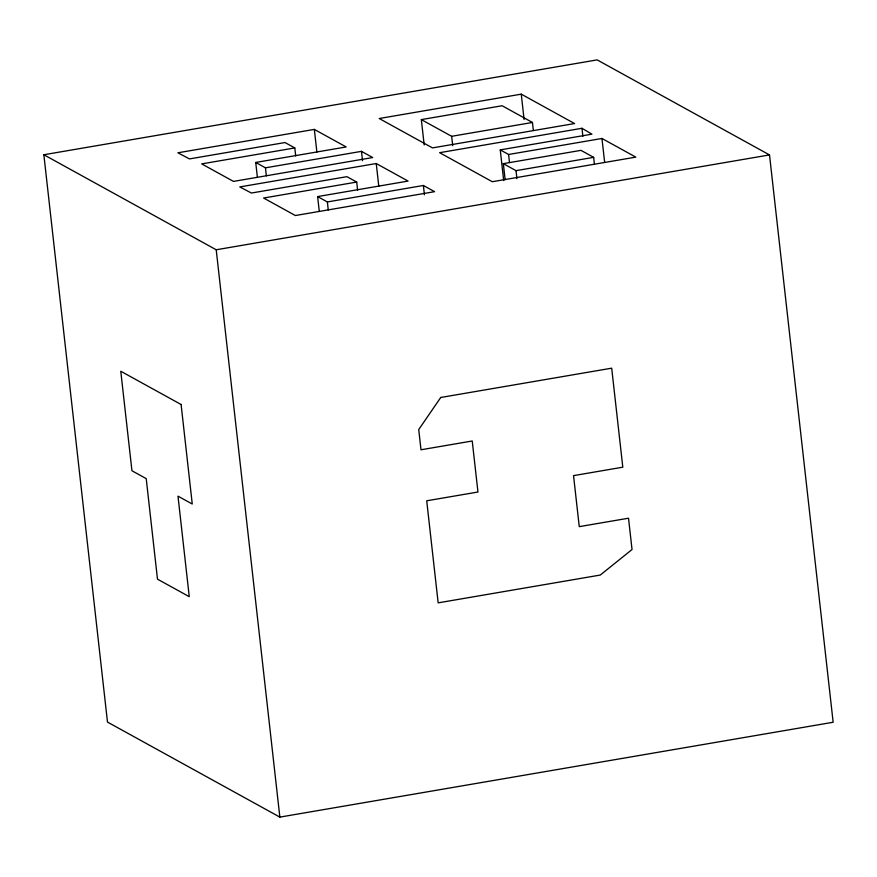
<?xml version="1.0" encoding="UTF-8"?>
<svg xmlns="http://www.w3.org/2000/svg" width="877" height="877" viewBox="0 0 877 877"><rect width="100%" height="100%" fill="white"/><g stroke="black" fill="none" stroke-linecap="round" stroke-linejoin="round"><path stroke-width="1.32" d="M43.85 154.747L597.149 59.888L769.513 154.922L833.15 722.253L279.851 817.112L107.487 722.078L43.85 154.747L216.213 249.77L769.513 154.922M257.367 177.11L255.722 162.453L346.163 146.952L314.339 129.401L177.888 152.795L189.487 158.912L285.014 142.545L294.804 147.939L295.702 155.931M521.256 94.157L379.215 118.516L432.514 147.895L574.567 123.547L521.256 94.157L524.095 119.48M424.183 144.913L421.333 119.601L502.126 105.744L532.438 122.462L533.337 130.454M294.804 147.939L201.699 163.889L233.468 181.407L372.692 157.542L361.477 151.359L265.457 167.825L255.722 162.453M421.333 119.601L451.655 136.308L532.438 122.462M319.261 211.236L317.617 196.58L408.068 181.079L376.244 163.528L239.794 186.922L251.392 193.039L346.919 176.672L356.709 182.065L357.597 190.057M500.252 149.89L591.92 134.17L581.977 128.283L439.64 152.686L492.315 181.725L635.803 157.126L601.962 138.478L508.594 154.484L500.252 149.89L503.694 180.541M356.709 182.065L263.604 198.027L295.374 215.534L434.586 191.668L423.383 185.485L327.362 201.951L317.617 196.58M505.13 179.653L503.332 163.659L580.969 150.351L593.652 157.345L594.398 164.01M503.332 163.659L516.016 170.653L593.652 157.345M601.962 138.478L604.659 162.464M581.977 128.283L582.876 136.275M516.016 170.653L516.915 178.656M508.594 154.484L509.482 162.486M451.655 136.308L452.696 145.637M423.383 185.485L424.424 194.815M376.244 163.528L378.776 186.187M361.477 151.359L362.519 160.688M327.362 201.951L328.261 209.943M314.339 129.401L316.882 152.061M265.457 167.825L266.356 175.817M216.213 249.77L279.851 817.112M440.736 397.478L418.724 429.577L420.993 449.78L472.232 440.999L477.954 492.019L426.715 500.8L438.16 602.85L600.252 575.06L632.032 549.528L628.524 518.208L579.258 526.649L573.536 475.63L622.802 467.189L611.697 368.176L440.736 397.478M181.1 404.505L120.774 371.245L131.945 470.763L146.218 478.634L157.487 579.16L189.257 596.678L177.987 496.152L192.26 504.023L181.1 404.505"/></g></svg>
